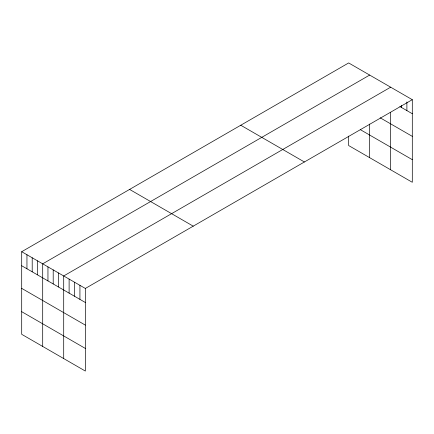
<?xml version="1.0" encoding="UTF-8"?>
<svg xmlns="http://www.w3.org/2000/svg" width="434" height="434" viewBox="0 0 434 434"><rect width="100%" height="100%" fill="white"/><g stroke="black" fill="none" stroke-linecap="round" stroke-linejoin="round"><path stroke-width="0.65" d="M412.3 99.684L85.341 288.453L85.341 371.059L21.7 334.316L21.7 251.709L348.659 62.941L412.3 99.684L412.3 182.291L348.659 145.547L348.659 136.119M369.659 75.066L42.7 263.834L42.7 346.44M390.66 87.191L63.706 275.959L63.706 358.565M399.86 106.547L412.3 113.73M380.162 117.798L412.3 136.352M360.329 129.657L412.3 159.663M240.762 125.236L304.402 161.98M129.598 189.419L193.238 226.163M21.7 251.709L85.341 288.453M21.7 265.754L85.341 302.498M21.7 288.377L85.341 325.12M21.7 311.688L85.341 348.431M406.891 101.914L406.891 110.605M401.483 105.478L401.483 107.48M390.66 112.547L390.66 169.797M369.659 124.037L369.659 157.672M79.932 285.328L79.932 299.373M74.523 282.209L74.523 296.248M69.115 279.084L69.115 293.129M58.454 272.932L58.454 286.972M53.203 269.899L53.203 283.939M47.952 266.867L47.952 280.912M37.449 260.807L37.449 274.847M32.203 257.774L32.203 271.814M26.951 254.742L26.951 268.787"/></g></svg>
